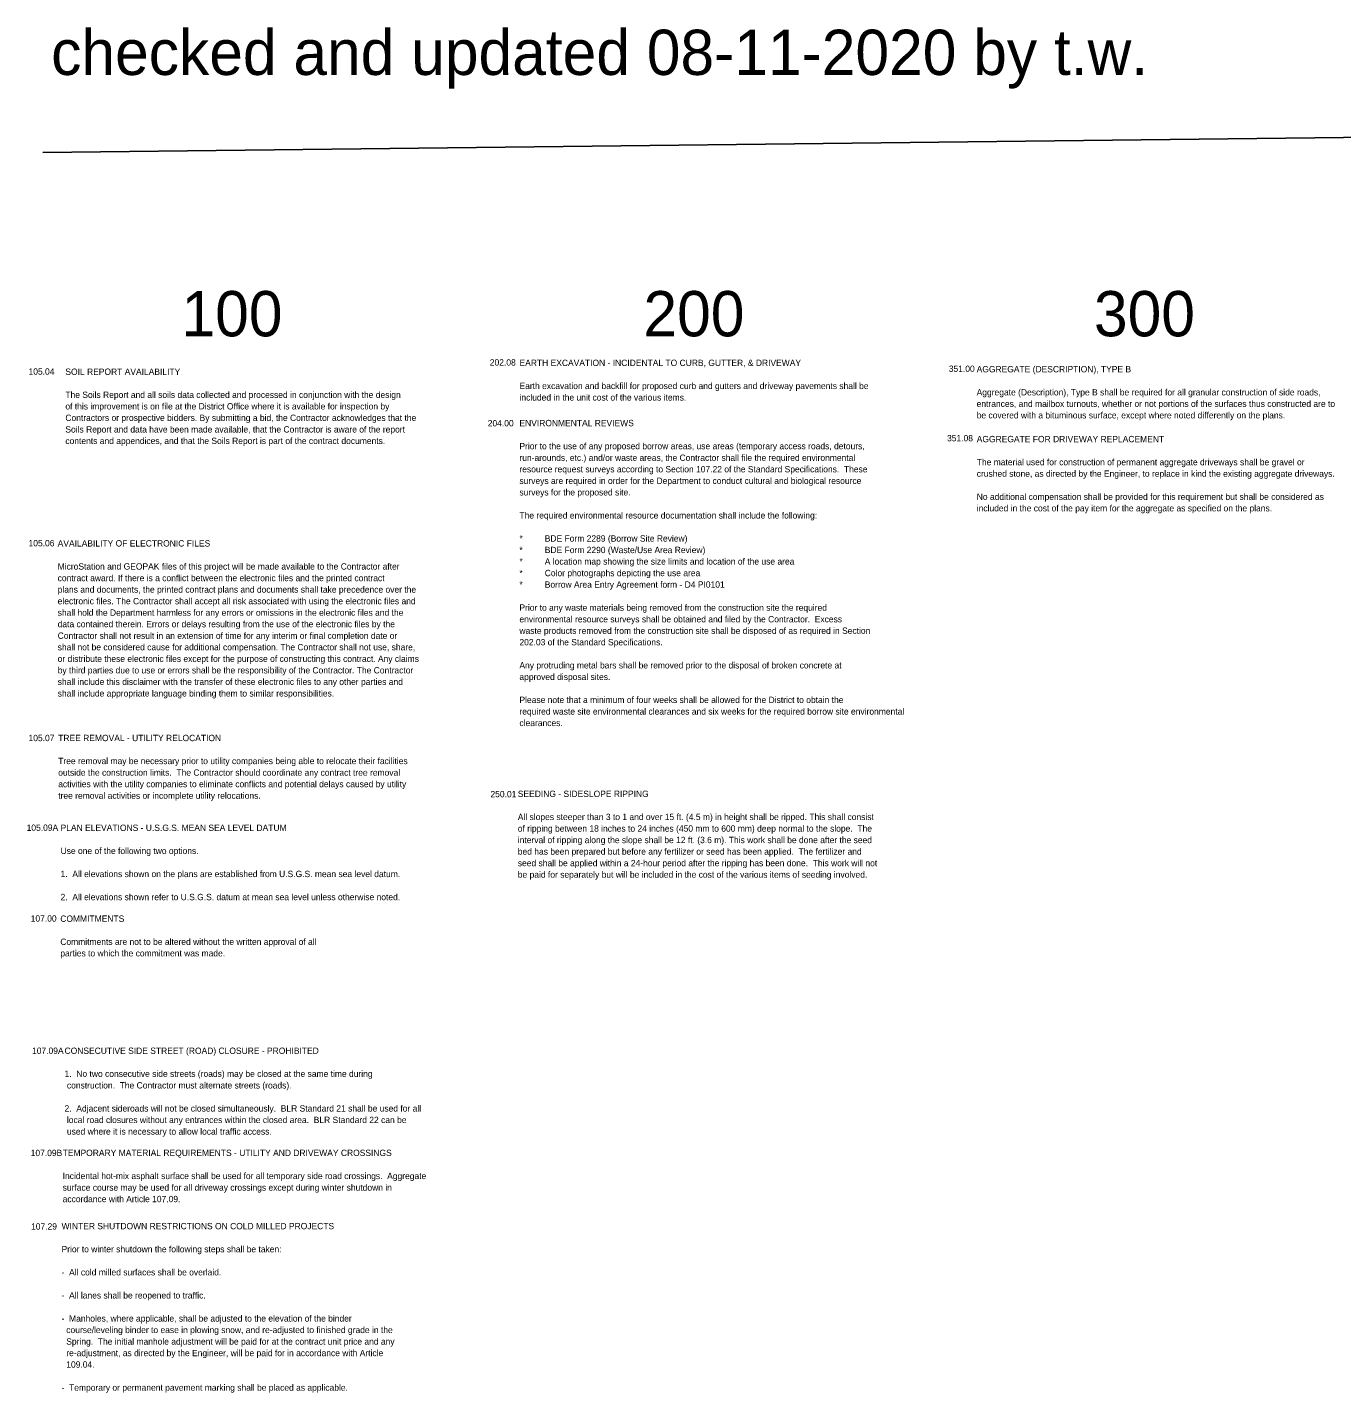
# Model space of a CAD drawing. Extents: x 172835 to 176746, y 80704 to 82696.
# Drawn here: x 172835 to 174287, y 81188 to 82696 of the extents above; entities that cross this region are included whole.
import ezdxf

# ---------------------------------------------------------------- set-up
doc = ezdxf.new("R2010")
doc.units = 0
doc.layers.add('Level 35', color=7, linetype='Continuous')

msp = doc.modelspace()

# ---------------------------------------------------------------- linework, layer by layer
at = {"layer": 'Level 35'}
msp.add_line((172851.8, 82558.1), (174909.1, 82582), dxfattribs=at)

# ---------------------------------------------------------------- texts
for s, height, p in [('checked and updated 08-11-2020 by t.w.', 50, (172861.1, 82643.8)), ('100', 50, (173005.1, 82355.1)), ('200', 50, (173515.4, 82355.1)), ('300', 50, (174013.1, 82355.1)), ('202.08', 7, (173345.7, 82322.8)), ('EARTH EXCAVATION - INCIDENTAL TO CURB, GUTTER, & DRIVEWAY', 7, (173378.5, 82322.3)), ('351.00', 7, (173852.7, 82315.8)), ('105.04', 7, (172836.1, 82312.7)), ('SOIL REPORT AVAILABILITY', 7, (172876.8, 82312.5)), ('AGGREGATE (DESCRIPTION), TYPE B', 7, (173883.5, 82315.3)), ('The Soils Report and all soils data collected and processed in conjunction with the design', 7, (172876.8, 82287)), ('Earth excavation and backfill for proposed curb and gutters and driveway pavements shall be', 7, (173378.5, 82296.8)), ('Aggregate (Description), Type B shall be required for all granular construction of side roads,', 7, (173883.5, 82289.8)), ('of this improvement is on file at the District Office where it is available for inspection by', 7, (172876.8, 82274.3)), ('included in the unit cost of the various items.', 7, (173378.5, 82284.1)), ('entrances, and mailbox turnouts, whether or not portions of the surfaces thus constructed are to', 7, (173883.5, 82277.1)), ('Contractors or prospective bidders. By submitting a bid, the Contractor acknowledges that the', 7, (172876.8, 82261.6)), ('204.00', 7, (173343.4, 82255.6)), ('ENVIRONMENTAL REVIEWS', 7, (173378.4, 82255.8)), ('be covered with a bituminous surface, except where noted differently on the plans.', 7, (173883.5, 82264.4)), ('Soils Report and data have been made available, that the Contractor is aware of the report', 7, (172876.8, 82248.8)), ('contents and appendices, and that the Soils Report is part of the contract documents.', 7, (172876.8, 82236.1)), ('Prior to the use of any proposed borrow areas, use areas (temporary access roads, detours,', 7, (173378.4, 82230.3)), ('351.08', 7, (173850.8, 82239.1)), ('AGGREGATE FOR DRIVEWAY REPLACEMENT', 7, (173883.6, 82238.1)), ('run-arounds, etc.) and/or waste areas, the Contractor shall file the required environmental', 7, (173378.4, 82217.5)), ('The material used for construction of permanent aggregate driveways shall be gravel or', 7, (173883.6, 82212.6)), ('resource request surveys according to Section 107.22 of the Standard Specifications.  These', 7, (173378.4, 82204.8)), ('crushed stone, as directed by the Engineer, to replace in kind the existing aggregate driveways.', 7, (173883.6, 82199.9)), ('surveys are required in order for the Department to conduct cultural and biological resource', 7, (173378.4, 82192)), ('surveys for the proposed site.', 7, (173378.4, 82179.3)), ('No additional compensation shall be provided for this requirement but shall be considered as ', 7, (173883.6, 82174.4)), ('The required environmental resource documentation shall include the following:', 7, (173378.4, 82153.8)), ('included in the cost of the pay item for the aggregate as specified on the plans.', 7, (173883.6, 82161.7)), ('105.06', 7, (172836.1, 82123.1)), ('AVAILABILITY OF ELECTRONIC FILES', 7, (172868.3, 82122.9)), ('*', 7, (173378.4, 82128.3)), ('BDE Form 2289 (Borrow Site Review)', 7, (173406.4, 82128.3)), ('*', 7, (173378.4, 82115.6)), ('BDE Form 2290 (Waste/Use Area Review)', 7, (173406.4, 82115.6)), ('MicroStation and GEOPAK files of this project will be made available to the Contractor after', 7, (172868.3, 82097.4)), ('*', 7, (173378.4, 82102.9)), ('*', 7, (173378.4, 82090.1)), ('A location map showing the size limits and location of the use area', 7, (173406.4, 82102.9)), ('Color photographs depicting the use area', 7, (173406.4, 82090.1)), ('contract award. If there is a conflict between the electronic files and the printed contract ', 7, (172868.3, 82084.6)), ('*', 7, (173378.4, 82077.4)), ('Borrow Area Entry Agreement form - D4 PI0101', 7, (173406.4, 82077.4)), ('electronic files. The Contractor shall accept all risk associated with using the electronic files and ', 7, (172868.3, 82059.1)), ('plans and documents, the printed contract plans and documents shall take precedence over the ', 7, (172868.3, 82071.9)), ('shall hold the Department harmless for any errors or omissions in the electronic files and the ', 7, (172868.3, 82046.4)), ('Prior to any waste materials being removed from the construction site the required', 7, (173378.4, 82051.9)), ('data contained therein. Errors or delays resulting from the use of the electronic files by the ', 7, (172868.3, 82033.7)), ('environmental resource surveys shall be obtained and filed by the Contractor.  Excess', 7, (173378.4, 82039.1)), ('Contractor shall not result in an extension of time for any interim or final completion date or ', 7, (172868.3, 82020.9)), ('waste products removed from the construction site shall be disposed of as required in Section', 7, (173378.4, 82026.4)), ('shall not be considered cause for additional compensation. The Contractor shall not use, share, ', 7, (172868.3, 82008.2)), ('202.03 of the Standard Specifications.', 7, (173378.4, 82013.7)), ('or distribute these electronic files except for the purpose of constructing this contract. Any claims', 7, (172868.3, 81995.4)), ('Any protruding metal bars shall be removed prior to the disposal of broken concrete at', 7, (173378.4, 81988.2)), ('shall include this disclaimer with the transfer of these electronic files to any other parties and ', 7, (172868.3, 81970)), ('by third parties due to use or errors shall be the responsibility of the Contractor. The Contractor', 7, (172868.3, 81982.7)), ('approved disposal sites.', 7, (173378.4, 81975.4)), ('shall include appropriate language binding them to similar responsibilities.', 7, (172868.3, 81957.2)), ('Please note that a minimum of four weeks shall be allowed for the District to obtain the', 7, (173378.4, 81950)), ('clearances.', 7, (173378.4, 81924.5)), ('required waste site environmental clearances and six weeks for the required borrow site environmental', 7, (173378.4, 81937.2)), ('105.07', 7, (172836.1, 81907.9)), ('TREE REMOVAL - UTILITY RELOCATION', 7, (172868.9, 81907.9)), ('Tree removal may be necessary prior to utility companies being able to relocate their facilities', 7, (172868.9, 81882.5)), ('outside the construction limits.  The Contractor should coordinate any contract tree removal', 7, (172868.9, 81869.7)), ('activities with the utility companies to eliminate conflicts and potential delays caused by utility', 7, (172868.9, 81857)), ('tree removal activities or incomplete utility relocations.', 7, (172868.9, 81844.2)), ('250.01', 7, (173346.4, 81845.9)), ('SEEDING - SIDESLOPE RIPPING', 7, (173376.6, 81846.2)), ('All slopes steeper than 3 to 1 and over 15 ft. (4.5 m) in height shall be ripped. This shall consist', 7, (173376.6, 81820.7)), ('105.09A', 7, (172834, 81808.8)), ('PLAN ELEVATIONS - U.S.G.S. MEAN SEA LEVEL DATUM', 7, (172871.5, 81808.7)), ('of ripping between 18 inches to 24 inches (450 mm to 600 mm) deep normal to the slope.  The', 7, (173376.6, 81807.9)), ('interval of ripping along the slope shall be 12 ft. (3.6 m). This work shall be done after the seed', 7, (173376.6, 81795.2)), ('Use one of the following two options.', 7, (172871.5, 81783.2)), ('bed has been prepared but before any fertilizer or seed has been applied.  The fertilizer and', 7, (173376.6, 81782.5)), ('1.  All elevations shown on the plans are established from U.S.G.S. mean sea level datum.', 7, (172871.5, 81757.7)), ('seed shall be applied within a 24-hour period after the ripping has been done.  This work will not', 7, (173376.6, 81769.7)), ('be paid for separately but will be included in the cost of the various items of seeding involved.', 7, (173376.6, 81757)), ('2.  All elevations shown refer to U.S.G.S. datum at mean sea level unless otherwise noted.', 7, (172871.5, 81732.2)), ('107.00', 7, (172838.5, 81708.5)), ('COMMITMENTS', 7, (172871.2, 81708.3)), ('Commitments are not to be altered without the written approval of all', 7, (172871.2, 81682.8)), ('parties to which the commitment was made.', 7, (172871.2, 81670.1)), ('107.09A', 7, (172840, 81562.4)), ('CONSECUTIVE SIDE STREET (ROAD) CLOSURE - PROHIBITED', 7, (172875.9, 81562.4)), ('1.  No two consecutive side streets (roads) may be closed at the same time during', 7, (172875.9, 81537)), (' construction.  The Contractor must alternate streets (roads).', 7, (172875.9, 81524.2)), ('2.  Adjacent sideroads will not be closed simultaneously.  BLR Standard 21 shall be used for all', 7, (172875.9, 81498.7)), (' local road closures without any entrances within the closed area.  BLR Standard 22 can be', 7, (172875.9, 81486)), (' used where it is necessary to allow local traffic access.', 7, (172875.9, 81473.2)), ('107.09B', 7, (172838.5, 81449.5)), ('TEMPORARY MATERIAL REQUIREMENTS - UTILITY AND DRIVEWAY CROSSINGS', 7, (172873.8, 81449.6)), ('surface course may be used for all driveway crossings except during winter shutdown in', 7, (172873.8, 81411.3)), ('Incidental hot-mix asphalt surface shall be used for all temporary side road crossings.  Aggregate', 7, (172873.8, 81424.1)), ('accordance with Article 107.09.', 7, (172873.8, 81398.6)), ('107.29', 7, (172838.9, 81368.3)), ('WINTER SHUTDOWN RESTRICTIONS ON COLD MILLED PROJECTS', 7, (172872.6, 81368.7)), ('Prior to winter shutdown the following steps shall be taken:', 7, (172872.6, 81343.2)), ('-  All cold milled surfaces shall be overlaid.', 7, (172872.6, 81317.7)), ('-  All lanes shall be reopened to traffic.', 7, (172872.6, 81292.2)), ('-  Manholes, where applicable, shall be adjusted to the elevation of the binder', 7, (172872.6, 81266.7)), ('  course/leveling binder to ease in plowing snow, and re-adjusted to finished grade in the', 7, (172872.6, 81254)), ('  Spring.  The initial manhole adjustment will be paid for at the contract unit price and any', 7, (172872.6, 81241.2)), ('  re-adjustment, as directed by the Engineer, will be paid for in accordance with Article', 7, (172872.6, 81228.5)), ('  109.04.', 7, (172872.6, 81215.8)), ('-  Temporary or permanent pavement marking shall be placed as applicable.', 7, (172872.6, 81190.3))]:
    msp.add_text(s, height=height, dxfattribs=at).set_placement(p)

doc.saveas('drawing.dxf')
